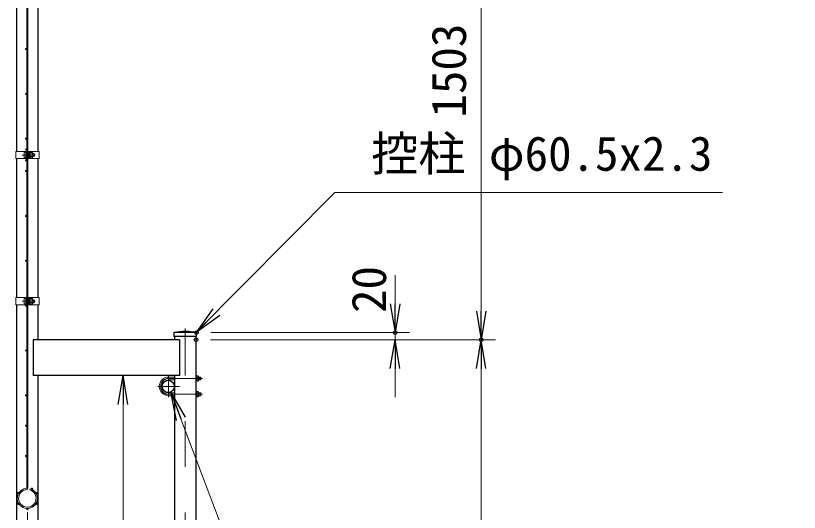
# Model space of a CAD drawing. Units: millimetres, scale not verified. Extents: x -8400 to 8400, y -5940 to 5940.
# Drawn here: x -1921 to 263, y 2651 to 4035 of the extents above; entities that cross this region are included whole.
import ezdxf
from ezdxf.enums import TextEntityAlignment as Align

# ---------------------------------------------------------------- set-up
doc = ezdxf.new("R2010")
doc.units = ezdxf.units.MM
doc.header["$LTSCALE"] = 20
doc.header["$PDMODE"] = 32
doc.header["$PDSIZE"] = 10
doc.linetypes.add('USER1', pattern=[50.8, 31.75, -6.35, 6.35, -6.35])
for name, color, linetype, lineweight in [('0-3_D-STR1', 1, 'Continuous', 25), ('0-4_D-STR-DIM', 7, 'Continuous', 13), ('0-A_D-STR3', 3, 'Continuous', 13), ('0-B_D-STR2', 7, 'Continuous', 13), ('0-C_D-BMK', 2, 'USER1', 13), ('0-D_D-STR-TXT', 7, 'Continuous', 13)]:
    doc.layers.add(name, color=color, linetype=linetype, lineweight=lineweight)
doc.layers.add('0-5_0', color=7, linetype='Continuous')
doc.layers.add('0-6_Defpoints', color=7, linetype='Continuous')
doc.styles.add('ＭＳ ゴシック', font='')
doc.styles.get('ＭＳ ゴシック').set_extended_font_data('MS Gothic')

# ---------------------------------------------------------------- blocks, each defined once
blk = doc.blocks.new('_Open')
at = {"layer": '0-5_0'}
blk.add_line((-20, 3.333), (0, 0), dxfattribs=at)
blk.add_lwpolyline([(-20, -3.333), (0, 0), (-20, 0)], dxfattribs=at)

msp = doc.modelspace()

# ---------------------------------------------------------------- linework, layer by layer
at = {"layer": '0-3_D-STR1'}
for p, q in [((-1919.12, 4069.03), (-1919.12, 3656.28)), ((-1858.62, 3656.28), (-1858.62, 4069.03)), ((-1919.12, 3636.28), (-1919.12, 3249.03)), ((-1858.62, 3249.03), (-1858.62, 3636.28)), ((-1919.12, 3229.03), (-1919.12, 2089.03)), ((-1858.62, 3131.78), (-1858.62, 3229.03)), ((-1417.42, 3151.78), (-1480.32, 3151.78)), ((-1480.32, 3151.78), (-1480.32, 3140.78)), ((-1417.42, 3140.78), (-1417.42, 3151.78)), ((-1464.87, 3131.78), (-1872.87, 3131.78)), ((-1872.87, 3131.78), (-1872.87, 3031.78)), ((-1417.42, 3140.78), (-1480.32, 3140.78)), ((-1479.12, 3140.78), (-1479.12, 3131.78)), ((-1464.87, 3131.78), (-1464.87, 3031.78)), ((-1418.62, -4068.22), (-1418.62, 3140.78)), ((-1464.87, 3031.78), (-1872.87, 3031.78)), ((-1858.62, 2089.03), (-1858.62, 3031.78)), ((-1479.12, 3031.78), (-1479.12, 1481.78))]:
    msp.add_line(p, q, dxfattribs=at)
msp.add_lwpolyline([(-1417.42, 3151.78), (-1480.32, 3151.78), (-1480.32, 3140.78)], dxfattribs=at)
msp.add_circle((-1496.12, 3001.78), 17, dxfattribs=at)
msp.add_arc((-1448.87, 2990.56), 164.27, 78.96219, 101.03781, dxfattribs=at)
msp.add_arc((-1448.87, 2990.56), 164.27, 78.96219, 101.03781, dxfattribs=at)
at = {"layer": '0-4_D-STR-DIM'}
for p, q in [((-623.87, 3211.78), (-623.87, 4554.78)), ((-863.87, 3231.78), (-863.87, 3311.78)), ((-1377.42, 3151.78), (-823.87, 3151.78)), ((-863.87, 3131.78), (-863.87, 3151.78)), ((-1378.62, 3131.78), (-583.87, 3131.78)), ((-1378.62, 3131.78), (-823.87, 3131.78)), ((-1378.62, 3131.78), (-583.87, 3131.78)), ((-863.87, 3051.78), (-863.87, 2971.78)), ((-623.87, 1511.78), (-623.87, 3051.78))]:
    msp.add_line(p, q, dxfattribs=at)
at = {"layer": '0-6_Defpoints'}
for p in [(-1417.42, 3151.78), (-863.87, 3151.78), (-1418.62, 3131.78), (-1418.62, 3131.78), (-1418.62, 3131.78), (-623.87, 3131.78)]:
    msp.add_point(p, dxfattribs=at)
at = {"layer": '0-A_D-STR3'}
for p, q in [((-1921.42, 3656.28), (-1890.67, 3656.28)), ((-1921.42, 3656.28), (-1921.42, 3636.28)), ((-1897.77, 3652.78), (-1897.77, 3639.78)), ((-1892.97, 3636.28), (-1892.97, 3656.28)), ((-1892.97, 3654.28), (-1892.97, 3638.28)), ((-1890.67, 3636.28), (-1890.67, 3656.28)), ((-1890.67, 3650.28), (-1887.07, 3650.28)), ((-1890.67, 3649.61), (-1887.07, 3649.61)), ((-1887.07, 3636.28), (-1887.07, 3656.28)), ((-1887.07, 3656.28), (-1856.32, 3656.28)), ((-1884.77, 3636.28), (-1884.77, 3656.28)), ((-1884.77, 3650.78), (-1884.39, 3653.95)), ((-1884.77, 3650.78), (-1884.77, 3641.78)), ((-1882.62, 3654.03), (-1884.29, 3654.03)), ((-1882.58, 3646.28), (-1882.58, 3654.01)), ((-1875.78, 3650.04), (-1882.58, 3650.04)), ((-1882.48, 3653.79), (-1882.52, 3653.96)), ((-1875.78, 3653.79), (-1882.48, 3653.79)), ((-1873.27, 3651.28), (-1873.27, 3641.28)), ((-1873.27, 3650.28), (-1869.97, 3650.28)), ((-1873.27, 3649.61), (-1869.65, 3649.61)), ((-1869.97, 3650.28), (-1869.97, 3642.28)), ((-1856.32, 3656.28), (-1856.32, 3636.28)), ((-1921.42, 3636.28), (-1890.67, 3636.28)), ((-1890.67, 3642.96), (-1887.07, 3642.96)), ((-1890.67, 3642.28), (-1887.07, 3642.28)), ((-1887.07, 3636.28), (-1856.32, 3636.28)), ((-1884.77, 3641.78), (-1884.39, 3638.62)), ((-1882.64, 3638.53), (-1884.29, 3638.53)), ((-1882.58, 3646.28), (-1882.58, 3638.56)), ((-1875.78, 3642.53), (-1882.58, 3642.53)), ((-1875.78, 3638.78), (-1882.48, 3638.78)), ((-1873.27, 3642.96), (-1869.65, 3642.96)), ((-1873.27, 3642.28), (-1869.97, 3642.28)), ((-1921.42, 3249.03), (-1890.67, 3249.03)), ((-1921.42, 3249.03), (-1921.42, 3229.03)), ((-1897.77, 3245.53), (-1897.77, 3232.53)), ((-1892.97, 3229.03), (-1892.97, 3249.03)), ((-1892.97, 3247.03), (-1892.97, 3231.03)), ((-1890.67, 3229.03), (-1890.67, 3249.03)), ((-1890.67, 3243.03), (-1887.07, 3243.03)), ((-1890.67, 3242.36), (-1887.07, 3242.36)), ((-1890.67, 3235.71), (-1887.07, 3235.71)), ((-1890.67, 3235.03), (-1887.07, 3235.03)), ((-1887.07, 3229.03), (-1887.07, 3249.03)), ((-1887.07, 3249.03), (-1856.32, 3249.03)), ((-1884.77, 3229.03), (-1884.77, 3249.03)), ((-1884.77, 3243.53), (-1884.39, 3246.7)), ((-1884.77, 3243.53), (-1884.77, 3234.53)), ((-1884.77, 3234.53), (-1884.39, 3231.37)), ((-1882.62, 3246.78), (-1884.29, 3246.78)), ((-1882.58, 3239.03), (-1882.58, 3246.76)), ((-1875.78, 3242.79), (-1882.58, 3242.79)), ((-1882.58, 3239.03), (-1882.58, 3231.31)), ((-1875.78, 3235.28), (-1882.58, 3235.28)), ((-1882.48, 3246.54), (-1882.52, 3246.71)), ((-1875.78, 3246.54), (-1882.48, 3246.54)), ((-1873.27, 3244.03), (-1873.27, 3234.03)), ((-1873.27, 3243.03), (-1869.97, 3243.03)), ((-1873.27, 3242.36), (-1869.65, 3242.36)), ((-1873.27, 3235.71), (-1869.65, 3235.71)), ((-1873.27, 3235.03), (-1869.97, 3235.03)), ((-1869.97, 3243.03), (-1869.97, 3235.03)), ((-1856.32, 3249.03), (-1856.32, 3229.03)), ((-1921.42, 3229.03), (-1890.67, 3229.03)), ((-1887.07, 3229.03), (-1856.32, 3229.03)), ((-1882.64, 3231.28), (-1884.29, 3231.28)), ((-1875.78, 3231.53), (-1882.48, 3231.53)), ((-1495.12, 3027.78), (-1479.12, 3027.78)), ((-1495.12, 3019.78), (-1479.12, 3019.78)), ((-1418.62, 3016.28), (-1418.62, 3031.28)), ((-1418.62, 3031.28), (-1412.92, 3031.28)), ((-1418.62, 3027.78), (-1405.92, 3027.78)), ((-1412.92, 3027.53), (-1418.62, 3027.53)), ((-1418.62, 3026.98), (-1405.12, 3026.98)), ((-1418.62, 3020.58), (-1405.12, 3020.58)), ((-1412.92, 3020.03), (-1418.62, 3020.03)), ((-1418.62, 3019.78), (-1405.92, 3019.78)), ((-1418.62, 3016.28), (-1412.92, 3016.28)), ((-1412.12, 3017.91), (-1412.12, 3029.54)), ((-1405.92, 3019.78), (-1405.92, 3027.78)), ((-1405.12, 3026.98), (-1405.92, 3027.78)), ((-1405.12, 3020.58), (-1405.92, 3019.78)), ((-1405.12, 3020.58), (-1405.12, 3026.98)), ((-1495.12, 2983.78), (-1479.12, 2983.78)), ((-1495.12, 2975.78), (-1479.12, 2975.78)), ((-1418.62, 2987.28), (-1412.92, 2987.28)), ((-1418.62, 2983.78), (-1405.92, 2983.78)), ((-1412.92, 2983.53), (-1418.62, 2983.53)), ((-1418.62, 2976.58), (-1405.12, 2976.58)), ((-1412.92, 2976.03), (-1418.62, 2976.03)), ((-1418.62, 2975.78), (-1405.92, 2975.78)), ((-1412.12, 2985.66), (-1412.12, 2974.03)), ((-1405.92, 2983.78), (-1405.92, 2975.78)), ((-1405.12, 2982.98), (-1405.92, 2983.78)), ((-1405.12, 2976.58), (-1405.92, 2975.78))]:
    msp.add_line(p, q, dxfattribs=at)
for points in [[(-1418.62, 2987.28), (-1418.62, 2972.28), (-1412.92, 2972.28)], [(-1418.62, 2982.98), (-1405.12, 2982.98), (-1405.12, 2976.58)]]:
    msp.add_lwpolyline(points, dxfattribs=at)
for centre, radius, start, end in [((-1884.29, 3653.93), 0.1, 90, 173), ((-1882.62, 3653.93), 0.1, 15, 90), ((-1887.46, 3651.91), 5.32, 339.37322, 22.7756), ((-1903.33, 3646.28), 21.19, 0, 10.20031), ((-1876.8, 3651.91), 2.13, 298.45309, 61.54691), ((-1881.54, 3646.28), 6.87, 0, 33.09348), ((-1880.05, 3647.03), 8, 32.13463, 57.68315), ((-1877.47, 3646.28), 8.5, 331.92751, 28.07249), ((-1884.29, 3638.63), 0.1, 187, 270), ((-1882.64, 3638.63), 0.1, 270, 337.2244), ((-1887.46, 3640.66), 5.32, 337.2244, 20.62678), ((-1903.33, 3646.28), 21.19, 349.79969, 0), ((-1881.54, 3646.28), 6.87, 326.90652, 0), ((-1876.8, 3640.65), 2.13, 298.45309, 61.54691), ((-1880.05, 3645.54), 8, 302.31685, 327.86537), ((-1884.29, 3246.68), 0.1, 90, 173), ((-1882.62, 3246.68), 0.1, 15, 90), ((-1887.46, 3244.66), 5.32, 339.37322, 22.7756), ((-1887.46, 3233.41), 5.32, 337.2244, 20.62678), ((-1903.33, 3239.03), 21.19, 0, 10.20031), ((-1903.33, 3239.03), 21.19, 349.79969, 0), ((-1876.8, 3244.66), 2.13, 298.45309, 61.54691), ((-1881.54, 3239.03), 6.87, 0, 33.09348), ((-1881.54, 3239.03), 6.87, 326.90652, 0), ((-1876.8, 3233.4), 2.13, 298.45309, 61.54691), ((-1880.05, 3239.78), 8, 32.13463, 57.68315), ((-1880.05, 3238.29), 8, 302.31685, 327.86537), ((-1877.47, 3239.03), 8.5, 331.92751, 28.07249), ((-1884.29, 3231.38), 0.1, 187, 270), ((-1882.64, 3231.38), 0.1, 270, 337.2244), ((-1495.12, 3001.78), 26, 90, 270), ((-1495.12, 3001.78), 18, 90, 270), ((-1414.71, 3029.41), 2.59, 313.61134, 46.38866), ((-1421.31, 3023.78), 9.19, 335.91485, 24.08515), ((-1414.68, 3018.16), 2.57, 313.14552, 46.85448), ((-1414.68, 2985.41), 2.57, 313.14552, 46.85448), ((-1421.31, 2979.78), 9.19, 335.91485, 24.08515), ((-1414.71, 2974.16), 2.59, 313.61134, 46.38866)]:
    msp.add_arc(centre, radius, start, end, dxfattribs=at)
for centre, start_param, end_param in [((-1892.97, 3652.78), 1.5707963, 3.1415927), ((-1892.97, 3639.78), 3.1415927, 4.712389), ((-1892.97, 3245.53), 1.5707963, 3.1415927), ((-1892.97, 3232.53), 3.1415927, 4.712389)]:
    msp.add_ellipse(centre, major_axis=(4.8, 0), ratio=0.3125, start_param=start_param, end_param=end_param, dxfattribs=at)
at = {"layer": '0-B_D-STR2'}
for p, q in [((-1890.67, 3646.78), (-1890.67, 4572.65)), ((-1887.07, 3646.78), (-1887.07, 4572.65)), ((-1890.67, 3646.78), (-1890.67, 2720.92)), ((-1887.07, 3646.78), (-1887.07, 2720.92)), ((-1881.9, 2713.17), (-1880.87, 2716.62))]:
    msp.add_line(p, q, dxfattribs=at)
for centre in [(-1892.47, 3941.78), (-1892.47, 3816.78), (-1892.47, 3691.78), (-1892.47, 3661.78), (-1892.47, 3631.78), (-1892.47, 3601.78), (-1892.47, 3476.78), (-1892.47, 3351.78), (-1892.47, 3226.78), (-1892.47, 3101.78), (-1892.47, 2976.78), (-1892.47, 2892.28), (-1892.47, 2807.78), (-1875.76, 2716.54), (-1914.68, 2704.68), (-1863.07, 2704.68), (-1914.68, 2674.88), (-1863.07, 2674.88), (-1888.87, 2659.98)]:
    msp.add_circle(centre, 1.8, dxfattribs=at)
for centre, radius, start, end in [((-1888.87, 2689.78), 28, 99.83934, 73.39579), ((-1888.87, 2689.78), 24.4, 99.83934, 73.39579), ((-1894.27, 2720.92), 3.6, 279.83934, 0), ((-1894.27, 2720.92), 7.2, 279.83934, 0)]:
    msp.add_arc(centre, radius, start, end, dxfattribs=at)
at = {"layer": '0-C_D-BMK'}
for p, q in [((-1888.87, -4080.22), (-1888.87, 4646.78)), ((-1903.29, 3646.28), (-1867.55, 3646.28)), ((-1903.29, 3239.03), (-1867.55, 3239.03)), ((-1448.87, -4080.22), (-1448.87, 3162.78)), ((-1495.12, 3032.26), (-1495.12, 2971.31)), ((-1495.12, 3023.78), (-1400.37, 3023.78)), ((-1525.35, 3001.78), (-1464.89, 3001.78)), ((-1495.12, 2979.78), (-1400.37, 2979.78))]:
    msp.add_line(p, q, dxfattribs=at)
msp.add_arc((-1495.12, 3001.78), 22, 90, 270, dxfattribs=at)
at = {"layer": '0-D_D-STR-TXT'}
for points in [[(48.27, 3541.61), (-1032.15, 3541.61), (-1417.22, 3153.43)], [(262.76, 931.78), (-1622.19, 931.78), (-1622.19, 3029.78)], [(47.79, 2472.49), (-1294.88, 2472.49), (-1488.53, 2984.37)]]:
    msp.add_lwpolyline(points, dxfattribs=at)

# ---------------------------------------------------------------- block references
at = {"layer": '0-4_D-STR-DIM', "xscale": 4, "yscale": 4}
for p, rotation in [((-863.87, 3151.78), 270), ((-623.87, 3131.78), 270), ((-863.87, 3131.78), 90), ((-623.87, 3131.78), 90)]:
    msp.add_blockref('_Open', p, dxfattribs=dict(at, rotation=rotation))
at = {"layer": '0-D_D-STR-TXT', "xscale": 4, "yscale": 4}
for p, rotation in [((-1418.62, 3152.01), 225.23042), ((-1622.19, 3031.78), 90), ((-1489.24, 2986.24), 110.72235)]:
    msp.add_blockref('_Open', p, dxfattribs=dict(at, rotation=rotation))

# ---------------------------------------------------------------- texts
at = {"layer": '0-4_D-STR-DIM', "style": 'ＭＳ ゴシック'}
for s, p in [('1503', (-637.37, 3750.78)), ('20', (-860.11, 3206.28))]:
    msp.add_text(s, height=96.19, rotation=90, dxfattribs=at).set_placement(p, align=Align.BOTTOM_LEFT)
at = {"layer": '0-D_D-STR-TXT', "style": 'ＭＳ ゴシック'}
msp.add_text('控柱 φ60.5x2.3', height=96.19, dxfattribs=at).set_placement((-930.3, 3573.63), align=Align.BOTTOM_LEFT)

doc.saveas('drawing.dxf')
